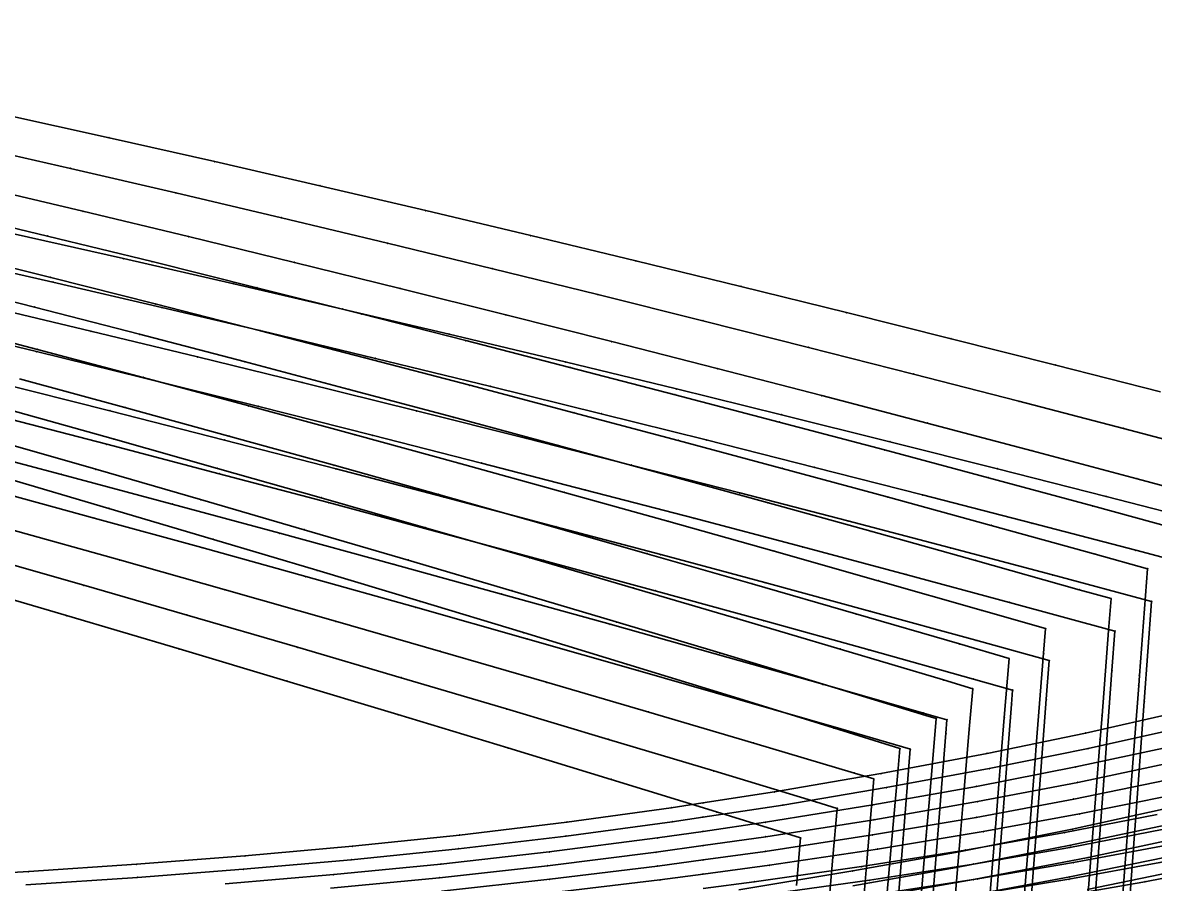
# Model space of a CAD drawing. Extents: x -2408 to 1029, y -526 to 2095.
# Drawn here: x -798 to -640.2, y -131.8 to -11.8 of the extents above; entities that cross this region are included whole.
import ezdxf

# ---------------------------------------------------------------- set-up
doc = ezdxf.new("R2010")
doc.units = 0

# ---------------------------------------------------------------- blocks, each defined once
blk = doc.blocks.new(' -30')
at = {"layer": '1'}
for points in [[(-647.73373, 39.013629), (-634.618693, 41.313902), (-622.054452, 43.773436), (-610.235324, 46.333426), (-597.778394, 49.290983), (-584.887961, 52.627896), (-572.395202, 56.125452), (-559.642552, 59.954086), (-545.987416, 64.330685), (-532.589774, 68.890903), (-518.615396, 73.918122), (-504.249876, 79.363666), (-489.991702, 85.034812), (-475.766604, 90.941433), (-461.660249, 97.023845), (-447.62343, 103.265755), (-433.69553, 109.618851), (-419.77388, 116.139322), (-405.932087, 122.801675), (-392.146842, 129.580763), (-390.802422, 130.251331), (-378.68246, 136.296392)], [(-212.881843, 21.424954), (-198.425237, 17.174691), (-183.874553, 12.860242), (-169.434569, 8.554463), (-155.066224, 4.236786), (-140.645513, -0.13327), (-126.198711, -4.543928), (-111.795267, -8.970565), (-97.399398, -13.421808), (-88.141356, -16.297586), (-88.4348, -19.632827), (-89.576979, -32.614682), (-89.762009, -34.717655), (-91.104735, -49.978829)]]:
    blk.add_lwpolyline(points, dxfattribs=at)
at = {"layer": '14'}
blk.add_lwpolyline([(-218.955663, 6.515586), (-204.365013, 2.23947), (-188.641266, -2.412398), (-173.620496, -6.895268), (-158.14324, -11.551712), (-142.805386, -16.202107), (-128.392065, -20.604529), (-113.699172, -25.126459), (-101.986914, -28.760262), (-101.987095, -28.762226), (-102.570606, -35.394403)], dxfattribs=at)
at = {"layer": '2'}
for p in [(-88.141356, -16.297586), (-101.986914, -28.760262)]:
    blk.add_point(p, dxfattribs=at)
at = {"layer": '3'}
for p in [(-634.618693, 41.313902), (-198.425237, 17.174691), (-183.874553, 12.860242), (-169.434569, 8.554463), (-155.066224, 4.236786), (-204.365013, 2.23947), (-140.645513, -0.13327), (-188.641266, -2.412398), (-126.198711, -4.543928), (-173.620496, -6.895268), (-111.795267, -8.970565), (-158.14324, -11.551712), (-97.399398, -13.421808), (-142.805386, -16.202107), (-88.4348, -19.632827), (-128.392065, -20.604529), (-113.699172, -25.126459), (-101.987095, -28.762226), (-89.576979, -32.614682), (-89.762009, -34.717655)]:
    blk.add_point(p, dxfattribs=at)
at = {"layer": '4'}
for p in [(-101.987095, -28.762226), (-89.576979, -32.614682)]:
    blk.add_point(p, dxfattribs=at)
blk = doc.blocks.new(' -31')
at = {"layer": '1'}
for points in [[(-658.468537, 39.464737), (-645.214121, 41.644479), (-632.510085, 43.973698), (-620.400673, 46.43457), (-608.301416, 49.144526), (-595.756809, 52.219389), (-583.534909, 55.471688), (-571.11932, 59.030402), (-558.278265, 62.97157), (-545.019892, 67.306577), (-531.588984, 71.960832), (-518.003416, 76.928326), (-503.539016, 82.494044), (-489.594421, 88.118787), (-475.309889, 94.128442), (-461.476315, 100.167717), (-447.343879, 106.527108), (-433.683553, 112.829695), (-419.677773, 119.462578), (-406.012484, 126.11227), (-392.135179, 133.010393), (-390.83889, 133.663855), (-378.611059, 139.827766)], [(-214.79712, 26.169848), (-200.303587, 22.024262), (-185.685218, 17.80036), (-171.209652, 13.592721), (-156.725294, 9.350868), (-142.267905, 5.081139), (-127.723742, 0.751691), (-113.284443, -3.578816), (-98.853887, -7.938514), (-84.533204, -12.295759), (-83.086996, -12.737172), (-84.045129, -23.911644), (-84.48555, -29.048142), (-85.353033, -39.165352)]]:
    blk.add_lwpolyline(points, dxfattribs=at)
at = {"layer": '14'}
blk.add_lwpolyline([(-216.809343, 10.093272), (-201.971794, 5.848821), (-187.54622, 1.683335), (-172.175045, -2.794139), (-157.685526, -7.049333), (-142.999661, -11.394934), (-128.773434, -15.635477), (-114.127781, -20.033836), (-99.87118, -24.352372), (-96.906919, -25.25506), (-96.907082, -25.257027), (-97.490612, -32.062499), (-98.759781, -46.864458)], dxfattribs=at)
at = {"layer": '2'}
for p in [(-83.086996, -12.737172), (-96.906919, -25.25506)]:
    blk.add_point(p, dxfattribs=at)
at = {"layer": '3'}
for p in [(-645.214121, 41.644479), (-200.303587, 22.024262), (-185.685218, 17.80036), (-171.209652, 13.592721), (-156.725294, 9.350868), (-201.971794, 5.848821), (-142.267905, 5.081139), (-187.54622, 1.683335), (-127.723742, 0.751691), (-172.175045, -2.794139), (-113.284443, -3.578816), (-157.685526, -7.049333), (-98.853887, -7.938514), (-142.999661, -11.394934), (-84.533204, -12.295759), (-128.773434, -15.635477), (-114.127781, -20.033836), (-99.87118, -24.352372), (-84.045129, -23.911644), (-96.907082, -25.257027), (-84.48555, -29.048142), (-97.490612, -32.062499)]:
    blk.add_point(p, dxfattribs=at)
at = {"layer": '4'}
for p in [(-96.907082, -25.257027), (-84.48555, -29.048142)]:
    blk.add_point(p, dxfattribs=at)
blk = doc.blocks.new(' -32')
at = {"layer": '1'}
for points in [[(-672.116943, 39.54803), (-657.91088, 41.705219), (-644.578628, 43.966261), (-631.801552, 46.375782), (-619.611718, 48.920751), (-607.446518, 51.716097), (-595.338465, 54.750814), (-583.040317, 58.088273), (-570.559604, 61.733393), (-557.652634, 65.76626), (-544.564452, 70.11707), (-530.828759, 74.953653), (-517.178206, 80.025327), (-503.017907, 85.55567), (-489.058726, 91.264393), (-475.015828, 97.249475), (-461.221683, 103.345133), (-447.333083, 109.66663), (-433.666013, 116.042641), (-419.712448, 122.723979), (-406.17957, 129.37934), (-392.453364, 136.272274), (-390.870285, 137.078514), (-378.679064, 143.287197)], [(-212.35428, 29.667757), (-197.875898, 25.629594), (-183.338015, 21.532591), (-168.878781, 17.427253), (-154.31629, 13.256324), (-139.876272, 9.083673), (-125.32583, 4.845842), (-110.903876, 0.611153), (-96.499015, -3.658117), (-82.101447, -7.95839), (-78.031497, -9.179074), (-78.50238, -14.810662), (-79.394584, -25.481079), (-79.764401, -29.903954), (-81.016344, -44.87671)]]:
    blk.add_lwpolyline(points, dxfattribs=at)
at = {"layer": '14'}
blk.add_lwpolyline([(-212.016326, 12.957372), (-196.992248, 8.758548), (-182.401975, 4.638916), (-166.875569, 0.212875), (-152.262346, -3.99015), (-137.47972, -8.277221), (-123.198532, -12.452192), (-108.564632, -16.765432), (-94.517153, -20.944916), (-91.826916, -21.749861), (-91.827078, -21.751828), (-92.841531, -33.884253), (-94.006032, -47.811222)], dxfattribs=at)
at = {"layer": '2'}
for p in [(-78.031497, -9.179074), (-91.826916, -21.749861)]:
    blk.add_point(p, dxfattribs=at)
at = {"layer": '3'}
for p in [(-644.578628, 43.966261), (-657.91088, 41.705219), (-197.875898, 25.629594), (-183.338015, 21.532591), (-168.878781, 17.427253), (-154.31629, 13.256324), (-196.992248, 8.758548), (-139.876272, 9.083673), (-125.32583, 4.845842), (-182.401975, 4.638916), (-166.875569, 0.212875), (-110.903876, 0.611153), (-152.262346, -3.99015), (-96.499015, -3.658117), (-137.47972, -8.277221), (-82.101447, -7.95839), (-123.198532, -12.452192), (-78.50238, -14.810662), (-108.564632, -16.765432), (-94.517153, -20.944916), (-91.827078, -21.751828), (-79.394584, -25.481079), (-79.764401, -29.903954), (-92.841531, -33.884253)]:
    blk.add_point(p, dxfattribs=at)
at = {"layer": '4'}
for p in [(-91.827078, -21.751828), (-79.394584, -25.481079)]:
    blk.add_point(p, dxfattribs=at)
blk = doc.blocks.new(' -33')
at = {"layer": '1'}
for points in [[(-688.058011, 39.409742), (-672.984152, 41.507452), (-658.502196, 43.759267), (-645.056283, 46.089461), (-632.170985, 48.566989)], [(-210.966546, 33.411282), (-196.277386, 29.415283), (-181.765565, 25.422611), (-167.097899, 21.349489), (-152.534915, 17.272514), (-137.884455, 13.137639), (-123.434689, 9.023382), (-108.803397, 4.821251), (-94.335764, 0.633618), (-79.912132, -3.565036), (-72.972422, -5.592347), (-73.642453, -13.804576), (-74.301767, -21.885448), (-74.894288, -29.14766), (-76.143204, -44.454995)]]:
    blk.add_lwpolyline(points, dxfattribs=at)
at = {"layer": '14'}
blk.add_lwpolyline([(-215.964985, 18.185403), (-200.561603, 13.994565), (-185.540889, 9.863546), (-171.046884, 5.839156), (-155.735381, 1.549612), (-140.084991, -2.873449), (-124.736267, -7.248147), (-110.524373, -11.331748), (-96.436078, -15.413719), (-86.746922, -18.244661), (-86.747074, -18.24663), (-87.761537, -30.680289), (-88.926038, -44.952981)], dxfattribs=at)
at = {"layer": '2'}
for p in [(-72.972422, -5.592347), (-86.746922, -18.244661)]:
    blk.add_point(p, dxfattribs=at)
at = {"layer": '3'}
for p in [(-645.056283, 46.089461), (-658.502196, 43.759267), (-672.984152, 41.507452), (-196.277386, 29.415283), (-181.765565, 25.422611), (-167.097899, 21.349489), (-152.534915, 17.272514), (-200.561603, 13.994565), (-137.884455, 13.137639), (-185.540889, 9.863546), (-123.434689, 9.023382), (-171.046884, 5.839156), (-108.803397, 4.821251), (-155.735381, 1.549612), (-94.335764, 0.633618), (-140.084991, -2.873449), (-79.912132, -3.565036), (-124.736267, -7.248147), (-110.524373, -11.331748), (-73.642453, -13.804576), (-96.436078, -15.413719), (-86.747074, -18.24663), (-74.301767, -21.885448), (-74.894288, -29.14766), (-87.761537, -30.680289)]:
    blk.add_point(p, dxfattribs=at)
at = {"layer": '4'}
for p in [(-86.747074, -18.24663), (-74.301767, -21.885448)]:
    blk.add_point(p, dxfattribs=at)
blk = doc.blocks.new(' -34')
at = {"layer": '1'}
for points in [[(-696.187057, 40.38013), (-689.061283, 41.291958), (-674.105752, 43.422285), (-659.62922, 45.71826), (-645.777713, 48.161941), (-632.879312, 50.683046)], [(-222.983528, 40.684991), (-208.46892, 36.885502), (-193.737045, 32.967714), (-179.020902, 29.009304), (-164.310261, 25.014045), (-149.703465, 21.011055), (-135.010578, 16.950612), (-120.449492, 12.894544), (-105.774553, 8.769858), (-91.232749, 4.641605), (-76.868019, 0.532126), (-67.915287, -2.042958), (-68.188204, -5.468989), (-69.212694, -18.329846), (-69.374587, -20.362122), (-70.578881, -35.480094), (-71.772223, -50.460561)]]:
    blk.add_lwpolyline(points, dxfattribs=at)
at = {"layer": '14'}
blk.add_lwpolyline([(-220.914293, 23.612125), (-205.139865, 19.443975), (-189.685352, 15.310336), (-174.695303, 11.257632), (-158.760181, 6.905999), (-143.775119, 2.775258), (-128.625429, -1.437448), (-113.993193, -5.540853), (-98.991595, -9.784448), (-84.916995, -13.80505), (-81.666918, -14.739461), (-81.66707, -14.741431), (-81.817705, -16.632351), (-82.936447, -30.676345), (-84.193908, -46.461724)], dxfattribs=at)
at = {"layer": '2'}
for p in [(-67.915287, -2.042958), (-81.666918, -14.739461)]:
    blk.add_point(p, dxfattribs=at)
at = {"layer": '3'}
for p in [(-645.777713, 48.161941), (-659.62922, 45.71826), (-674.105752, 43.422285), (-689.061283, 41.291958), (-208.46892, 36.885502), (-193.737045, 32.967714), (-179.020902, 29.009304), (-164.310261, 25.014045), (-149.703465, 21.011055), (-205.139865, 19.443975), (-135.010578, 16.950612), (-189.685352, 15.310336), (-120.449492, 12.894544), (-174.695303, 11.257632), (-105.774553, 8.769858), (-158.760181, 6.905999), (-91.232749, 4.641605), (-143.775119, 2.775258), (-76.868019, 0.532126), (-128.625429, -1.437448), (-113.993193, -5.540853), (-68.188204, -5.468989), (-98.991595, -9.784448), (-84.916995, -13.80505), (-81.66707, -14.741431), (-81.817705, -16.632351), (-69.212694, -18.329846), (-69.374587, -20.362122), (-82.936447, -30.676345), (-70.578881, -35.480094)]:
    blk.add_point(p, dxfattribs=at)
at = {"layer": '4'}
for p in [(-81.66707, -14.741431), (-69.212694, -18.329846)]:
    blk.add_point(p, dxfattribs=at)
blk = doc.blocks.new(' -35')
at = {"layer": '1'}
for points in [[(-717.357443, 39.753187), (-702.221529, 41.558933), (-696.187057, 42.365713), (-686.941813, 43.601738), (-671.865551, 45.850678), (-657.130644, 48.297054), (-643.688057, 50.768291), (-630.808531, 53.380863)], [(-227.555304, 45.85832), (-212.968094, 42.160316), (-198.32121, 38.381727), (-183.730328, 34.565481), (-169.106598, 30.6989), (-154.573557, 26.81862), (-139.968004, 22.883812), (-125.387183, 18.92225), (-110.799026, 14.923418), (-96.344644, 10.920869), (-81.752046, 6.842978), (-67.285735, 2.772112), (-62.856021, 1.519655), (-63.201218, -2.916223), (-64.12292, -14.76037), (-64.380611, -18.071752), (-65.582125, -33.511541), (-66.778436, -48.88447)]]:
    blk.add_lwpolyline(points, dxfattribs=at)
at = {"layer": '14'}
blk.add_lwpolyline([(-218.932352, 27.170162), (-202.910729, 23.036436), (-187.210452, 18.93242), (-171.976544, 14.90422), (-157.353979, 10.99793), (-142.000095, 6.856674), (-126.426732, 2.616346), (-111.311847, -1.537025), (-96.596089, -5.617608), (-82.062385, -9.688133), (-76.586919, -11.234261), (-76.587071, -11.236234), (-76.737706, -13.17192), (-77.85645, -27.548072), (-79.11391, -43.706769)], dxfattribs=at)
at = {"layer": '2'}
for p in [(-62.856021, 1.519655), (-76.586919, -11.234261)]:
    blk.add_point(p, dxfattribs=at)
at = {"layer": '3'}
for p in [(-643.688057, 50.768291), (-657.130644, 48.297054), (-671.865551, 45.850678), (-686.941813, 43.601738), (-702.221529, 41.558933), (-696.187057, 42.365713), (-212.968094, 42.160316), (-198.32121, 38.381727), (-183.730328, 34.565481), (-169.106598, 30.6989), (-154.573557, 26.81862), (-202.910729, 23.036436), (-139.968004, 22.883812), (-187.210452, 18.93242), (-125.387183, 18.92225), (-171.976544, 14.90422), (-110.799026, 14.923418), (-157.353979, 10.99793), (-96.344644, 10.920869), (-142.000095, 6.856674), (-81.752046, 6.842978), (-126.426732, 2.616346), (-67.285735, 2.772112), (-111.311847, -1.537025), (-63.201218, -2.916223), (-96.596089, -5.617608), (-82.062385, -9.688133), (-76.587071, -11.236234), (-76.737706, -13.17192), (-64.12292, -14.76037), (-64.380611, -18.071752), (-77.85645, -27.548072), (-65.582125, -33.511541)]:
    blk.add_point(p, dxfattribs=at)
at = {"layer": '4'}
for p in [(-696.187057, 42.365713), (-76.587071, -11.236234), (-64.12292, -14.76037)]:
    blk.add_point(p, dxfattribs=at)
blk = doc.blocks.new(' -36')
at = {"layer": '1'}
for points in [[(-732.664665, 40.012175), (-717.57252, 41.64312), (-702.570928, 43.477063), (-696.187057, 44.352727), (-687.53168, 45.539962), (-672.577526, 47.823738), (-658.109437, 50.274977), (-644.503984, 52.820949), (-631.617099, 55.475503)], [(-225.334031, 49.284329), (-210.737095, 45.671417), (-196.162315, 41.996866), (-181.488905, 38.244966), (-166.937068, 34.481712), (-152.306691, 30.659182), (-137.773172, 26.825451), (-123.241089, 22.956723), (-108.725388, 19.056151), (-94.088406, 15.084067), (-79.591954, 11.112604), (-65.104042, 7.109947), (-57.795992, 5.079436), (-58.927819, -9.800866), (-59.033508, -11.190376), (-60.085321, -25.018729), (-61.242823, -40.236593)]]:
    blk.add_lwpolyline(points, dxfattribs=at)
at = {"layer": '14'}
for points in [[(-642.631277, 40.239295), (-629.361259, 42.959054), (-616.339856, 45.903108), (-603.194802, 49.173805), (-590.118263, 52.721145), (-577.1112, 56.532401), (-564.174593, 60.59484), (-548.744982, 65.78342), (-533.419826, 71.293401), (-518.200822, 77.102777), (-503.08961, 83.189565), (-488.087851, 89.531772), (-472.528164, 96.408935), (-457.85029, 103.151155), (-443.592725, 109.908076), (-429.978973, 116.531658), (-415.208119, 123.893163), (-400.227883, 131.535832), (-386.431792, 138.732045), (-370.919876, 147.036257)], [(-218.771531, 31.184066), (-202.475857, 27.08508), (-186.486874, 23.005595), (-170.950133, 18.991491), (-156.011115, 15.088627), (-140.29027, 10.938382), (-125.686618, 7.045023), (-111.151204, 3.13413), (-96.390526, -0.874408), (-81.735465, -4.894352), (-71.506915, -7.729061), (-71.507068, -7.731034), (-71.91676, -13.117361), (-73.056221, -28.098031), (-74.402316, -45.795346)]]:
    blk.add_lwpolyline(points, dxfattribs=at)
at = {"layer": '2'}
for p in [(-57.795992, 5.079436), (-71.506915, -7.729061)]:
    blk.add_point(p, dxfattribs=at)
at = {"layer": '3'}
for p in [(-644.503984, 52.820949), (-658.109437, 50.274977), (-672.577526, 47.823738), (-696.187057, 44.352727), (-687.53168, 45.539962), (-210.737095, 45.671417), (-702.570928, 43.477063), (-717.57252, 41.64312), (-196.162315, 41.996866), (-181.488905, 38.244966), (-166.937068, 34.481712), (-152.306691, 30.659182), (-202.475857, 27.08508), (-137.773172, 26.825451), (-186.486874, 23.005595), (-123.241089, 22.956723), (-170.950133, 18.991491), (-108.725388, 19.056151), (-156.011115, 15.088627), (-94.088406, 15.084067), (-79.591954, 11.112604), (-140.29027, 10.938382), (-125.686618, 7.045023), (-65.104042, 7.109947), (-111.151204, 3.13413), (-96.390526, -0.874408), (-81.735465, -4.894352), (-71.507068, -7.731034), (-58.927819, -9.800866), (-59.033508, -11.190376), (-71.91676, -13.117361), (-60.085321, -25.018729), (-73.056221, -28.098031)]:
    blk.add_point(p, dxfattribs=at)
at = {"layer": '4'}
for p in [(-696.187057, 44.352727), (-71.507068, -7.731034), (-59.033508, -11.190376)]:
    blk.add_point(p, dxfattribs=at)
blk = doc.blocks.new(' -37')
at = {"layer": '1'}
for points in [[(-748.137304, 40.395344), (-732.943814, 41.861663), (-717.874596, 43.521574), (-702.728602, 45.417345), (-696.187057, 46.339412), (-687.445294, 47.5716), (-672.36694, 49.944403), (-657.899631, 52.466268), (-643.941466, 55.145758), (-631.065157, 57.863052)], [(-229.941599, 54.343654), (-215.260782, 50.823853), (-200.68768, 47.265406), (-186.072197, 43.637074), (-171.524893, 39.975202), (-156.957783, 36.266756), (-142.429227, 32.531155), (-127.74954, 28.718649), (-113.239329, 24.912365), (-98.558163, 21.023421), (-84.067001, 17.145283), (-69.550435, 13.216191), (-55.157391, 9.284274)]]:
    blk.add_lwpolyline(points, dxfattribs=at)
at = {"layer": '14'}
for points in [[(-660.95436, 39.017042), (-645.060496, 41.966041), (-631.866959, 44.677122), (-617.881613, 47.850626), (-604.816218, 51.121342), (-591.81948, 54.666696), (-578.892306, 58.474181), (-563.472778, 63.371566), (-548.156235, 68.606807), (-532.944208, 74.158296), (-517.838233, 80.004428), (-502.839843, 86.123595), (-487.950571, 92.494191), (-473.788275, 98.813917), (-459.194112, 105.570135), (-444.993756, 112.35322), (-431.40565, 119.017183), (-416.618106, 126.446486), (-401.547538, 134.197878), (-386.212032, 142.271356), (-370.919876, 150.541458)], [(-231.662537, 38.326615), (-216.816904, 34.739688), (-202.099451, 31.127804), (-185.823284, 27.074584), (-169.985221, 23.076123), (-154.731302, 19.178131), (-140.207566, 15.426318), (-125.104096, 11.484677), (-109.978789, 7.497321), (-95.561064, 3.658999), (-81.108726, -0.227481), (-66.426916, -4.223861), (-66.427064, -4.225836), (-66.836761, -9.73384), (-67.976222, -25.052798), (-69.322315, -43.149747)]]:
    blk.add_lwpolyline(points, dxfattribs=at)
at = {"layer": '2'}
blk.add_point((-66.426916, -4.223861), dxfattribs=at)
at = {"layer": '3'}
for p in [(-643.941466, 55.145758), (-657.899631, 52.466268), (-215.260782, 50.823853), (-672.36694, 49.944403), (-687.445294, 47.5716), (-696.187057, 46.339412), (-200.68768, 47.265406), (-702.728602, 45.417345), (-717.874596, 43.521574), (-186.072197, 43.637074), (-732.943814, 41.861663), (-645.060496, 41.966041), (-171.524893, 39.975202), (-216.816904, 34.739688), (-156.957783, 36.266756), (-142.429227, 32.531155), (-202.099451, 31.127804), (-127.74954, 28.718649), (-185.823284, 27.074584), (-113.239329, 24.912365), (-169.985221, 23.076123), (-98.558163, 21.023421), (-154.731302, 19.178131), (-84.067001, 17.145283), (-140.207566, 15.426318), (-69.550435, 13.216191), (-125.104096, 11.484677), (-109.978789, 7.497321), (-95.561064, 3.658999), (-81.108726, -0.227481), (-66.427064, -4.225836), (-66.836761, -9.73384), (-67.976222, -25.052798)]:
    blk.add_point(p, dxfattribs=at)
at = {"layer": '4'}
for p in [(-696.187057, 46.339412), (-66.427064, -4.225836)]:
    blk.add_point(p, dxfattribs=at)
blk = doc.blocks.new(' -38')
at = {"layer": '1'}
for points in [[(-762.804824, 40.995304), (-747.670139, 42.292076), (-732.728361, 43.761968), (-717.633657, 45.463255), (-702.518783, 47.407832), (-696.187057, 48.32602), (-687.485629, 49.587835), (-672.528161, 52.002884), (-658.072413, 54.583094), (-644.204845, 57.303424), (-631.332616, 60.07099)], [(-225.145564, 57.15018), (-210.351778, 53.668452), (-195.629429, 50.143338), (-180.861923, 46.547666), (-166.125677, 42.911833), (-151.379814, 39.229606), (-136.625186, 35.501857), (-121.89897, 31.741564), (-107.325021, 27.984244), (-92.617723, 24.150712), (-78.011403, 20.295845), (-63.354442, 16.388885), (-48.96452, 12.521538)]]:
    blk.add_lwpolyline(points, dxfattribs=at)
at = {"layer": '14'}
for points in [[(-674.521169, 38.804732), (-658.484773, 41.593708), (-642.503452, 44.678669), (-629.24087, 47.511261), (-615.966383, 50.630384), (-602.83469, 54.018376), (-589.773809, 57.682424), (-576.784589, 61.609774), (-563.867861, 65.787677), (-548.464728, 71.11391), (-533.168681, 76.760527), (-517.981205, 82.705478), (-502.903767, 88.926724), (-487.937851, 95.402213), (-472.121408, 102.554079), (-457.488519, 109.428136), (-443.279669, 116.310622), (-429.716559, 123.05205), (-415.004874, 130.539318), (-400.088917, 138.307408), (-386.355822, 145.617241), (-370.919876, 154.04665)], [(-224.27004, 40.520666), (-209.239946, 36.955451), (-194.377554, 33.372891), (-179.785813, 29.805027), (-163.821793, 25.848637), (-148.477191, 21.997016), (-133.898604, 18.295788), (-118.776842, 14.415176), (-103.684148, 10.50068), (-89.366108, 6.748489), (-75.134377, 2.979116), (-61.346917, -0.718661), (-61.34706, -0.720636), (-62.361532, -14.660421), (-63.526034, -30.661768), (-64.630184, -45.833818)]]:
    blk.add_lwpolyline(points, dxfattribs=at)
at = {"layer": '2'}
blk.add_point((-61.346917, -0.718661), dxfattribs=at)
at = {"layer": '3'}
for p in [(-644.204845, 57.303424), (-658.072413, 54.583094), (-210.351778, 53.668452), (-672.528161, 52.002884), (-687.485629, 49.587835), (-195.629429, 50.143338), (-702.518783, 47.407832), (-696.187057, 48.32602), (-180.861923, 46.547666), (-717.633657, 45.463255), (-642.503452, 44.678669), (-732.728361, 43.761968), (-166.125677, 42.911833), (-747.670139, 42.292076), (-658.484773, 41.593708), (-151.379814, 39.229606), (-209.239946, 36.955451), (-136.625186, 35.501857), (-194.377554, 33.372891), (-121.89897, 31.741564), (-179.785813, 29.805027), (-107.325021, 27.984244), (-163.821793, 25.848637), (-92.617723, 24.150712), (-148.477191, 21.997016), (-78.011403, 20.295845), (-133.898604, 18.295788), (-63.354442, 16.388885), (-118.776842, 14.415176), (-103.684148, 10.50068), (-89.366108, 6.748489), (-75.134377, 2.979116), (-61.34706, -0.720636), (-62.361532, -14.660421), (-63.526034, -30.661768)]:
    blk.add_point(p, dxfattribs=at)
at = {"layer": '4'}
for p in [(-696.187057, 48.32602), (-61.34706, -0.720636)]:
    blk.add_point(p, dxfattribs=at)
blk = doc.blocks.new(' -39')
at = {"layer": '1'}
for points in [[(-790.620141, 40.86786), (-775.053399, 41.905349), (-760.284358, 43.042005), (-745.245243, 44.376518), (-730.282729, 45.906704), (-715.287729, 47.669677), (-700.468567, 49.660171), (-696.187057, 50.308561), (-685.042754, 51.996229), (-670.625115, 54.422237), (-656.273792, 57.080255), (-642.495455, 59.87623), (-629.719619, 62.710765)], [(-230.880148, 62.370351), (-216.1551, 59.019978), (-201.461765, 55.620229), (-186.763524, 52.149895), (-171.963933, 48.60245), (-157.288296, 45.03898), (-142.637506, 41.436037), (-127.982389, 37.788772), (-113.253242, 34.083062), (-98.617126, 30.360393), (-83.933131, 26.58198), (-69.318028, 22.777603), (-54.682206, 18.927006)]]:
    blk.add_lwpolyline(points, dxfattribs=at)
at = {"layer": '14'}
for points in [[(-675.313736, 40.740006), (-660.818973, 43.29894), (-644.931248, 46.384607), (-631.744803, 49.207804), (-617.505153, 52.565139), (-604.452884, 55.952263), (-591.471546, 59.613449), (-578.561936, 63.53616), (-563.166186, 68.57098), (-547.876191, 73.942693), (-532.693275, 79.629653), (-517.61882, 85.610188), (-502.654154, 91.862652), (-487.80062, 98.365388), (-473.37632, 104.949161), (-458.826567, 111.836572), (-444.674454, 118.744789), (-431.136699, 125.52639), (-416.408217, 133.081577), (-401.402171, 140.959091), (-386.136804, 149.158663), (-370.919876, 157.551851)], [(-234.530841, 46.802513), (-218.630308, 43.176741), (-203.412166, 39.638311), (-188.38866, 36.085857), (-173.663114, 32.551397), (-157.581743, 28.63652), (-142.155413, 24.830539), (-127.531294, 21.179057), (-112.402069, 17.358504), (-97.354511, 13.515857), (-82.08159, 9.571298), (-67.642121, 5.797392), (-56.266918, 2.786539)]]:
    blk.add_lwpolyline(points, dxfattribs=at)
at = {"layer": '3'}
for p in [(-642.495455, 59.87623), (-216.1551, 59.019978), (-656.273792, 57.080255), (-201.461765, 55.620229), (-670.625115, 54.422237), (-186.763524, 52.149895), (-685.042754, 51.996229), (-700.468567, 49.660171), (-696.187057, 50.308561), (-715.287729, 47.669677), (-171.963933, 48.60245), (-730.282729, 45.906704), (-644.931248, 46.384607), (-745.245243, 44.376518), (-157.288296, 45.03898), (-760.284358, 43.042005), (-660.818973, 43.29894), (-218.630308, 43.176741), (-775.053399, 41.905349), (-142.637506, 41.436037), (-203.412166, 39.638311), (-127.982389, 37.788772), (-188.38866, 36.085857), (-113.253242, 34.083062), (-173.663114, 32.551397), (-98.617126, 30.360393), (-157.581743, 28.63652), (-83.933131, 26.58198), (-142.155413, 24.830539), (-69.318028, 22.777603), (-127.531294, 21.179057), (-112.402069, 17.358504), (-97.354511, 13.515857), (-82.08159, 9.571298), (-67.642121, 5.797392)]:
    blk.add_point(p, dxfattribs=at)
at = {"layer": '4'}
blk.add_point((-696.187057, 50.308561), dxfattribs=at)
blk = doc.blocks.new(' -40')
at = {"layer": '1'}
for points in [[(-835.841152, 40.401845), (-820.470008, 41.089372), (-805.423684, 41.848344), (-790.191583, 42.729508), (-775.159657, 43.7355), (-760.062848, 44.905913), (-745.057512, 46.253937), (-730.118739, 47.810136), (-715.160782, 49.610059), (-700.598431, 51.609171), (-696.187057, 52.290759), (-686.222374, 53.830367), (-671.373245, 56.382049), (-656.561826, 59.185168), (-642.823283, 62.023551), (-630.152282, 64.87797)], [(-229.565899, 65.940309), (-214.868119, 62.688927), (-200.141468, 59.370344), (-185.472887, 55.9867), (-170.715241, 52.526928), (-156.069064, 49.048412), (-141.405791, 45.518613), (-126.780754, 41.952122), (-112.065416, 38.32214), (-97.459668, 34.677443), (-82.862198, 30.987694), (-68.278809, 27.254585)]]:
    blk.add_lwpolyline(points, dxfattribs=at)
at = {"layer": '14'}
for points in [[(-691.170276, 40.186537), (-675.296249, 42.809026), (-660.48388, 45.490985), (-644.700191, 48.629051), (-631.600924, 51.492252), (-618.561622, 54.611148), (-606.037666, 57.885365), (-593.135802, 61.543829), (-580.305746, 65.461994), (-565.005423, 70.489276), (-549.810726, 75.851533), (-534.7229, 81.527485), (-519.743136, 87.49587), (-504.872677, 93.735409), (-490.112768, 100.224819), (-474.598311, 107.348452), (-460.134152, 114.247584), (-446.042439, 121.179402), (-430.35535, 129.113955), (-415.799736, 136.664406), (-400.981634, 144.527116), (-385.919649, 152.701324), (-370.919876, 161.057053)], [(-228.403132, 49.317634), (-212.885786, 45.848974), (-197.486522, 42.337331), (-182.3091, 38.814755), (-167.45723, 35.313285), (-151.267216, 31.439271), (-135.76825, 27.67816), (-121.108094, 24.075594), (-105.982433, 20.314177), (-90.992695, 16.542447), (-75.862324, 12.689717), (-61.007754, 8.858241)]]:
    blk.add_lwpolyline(points, dxfattribs=at)
at = {"layer": '3'}
for p in [(-642.823283, 62.023551), (-214.868119, 62.688927), (-656.561826, 59.185168), (-200.141468, 59.370344), (-671.373245, 56.382049), (-185.472887, 55.9867), (-686.222374, 53.830367), (-696.187057, 52.290759), (-170.715241, 52.526928), (-700.598431, 51.609171), (-715.160782, 49.610059), (-156.069064, 49.048412), (-730.118739, 47.810136), (-644.700191, 48.629051), (-745.057512, 46.253937), (-212.885786, 45.848974), (-760.062848, 44.905913), (-660.48388, 45.490985), (-141.405791, 45.518613), (-790.191583, 42.729508), (-775.159657, 43.7355), (-675.296249, 42.809026), (-197.486522, 42.337331), (-126.780754, 41.952122), (-182.3091, 38.814755), (-112.065416, 38.32214), (-167.45723, 35.313285), (-97.459668, 34.677443), (-151.267216, 31.439271), (-82.862198, 30.987694), (-135.76825, 27.67816), (-121.108094, 24.075594), (-105.982433, 20.314177), (-90.992695, 16.542447), (-75.862324, 12.689717)]:
    blk.add_point(p, dxfattribs=at)
at = {"layer": '4'}
blk.add_point((-696.187057, 52.290759), dxfattribs=at)

msp = doc.modelspace()

# ---------------------------------------------------------------- block references
at = {"layer": '1'}
for name, p in [(' -38', (-579.253783, -91.775472)), (' -39', (-575.170005, -91.15992)), (' -40', (-571.08619, -90.544825)), (' -36', (-583.359915, -93.009197)), (' -35', (-583.382004, -93.626476)), (' -32', (-587.506908, -95.474868)), (' -37', (-579.276546, -92.393365)), (' -34', (-587.46481, -94.242756)), (' -33', (-587.486083, -94.859148)), (' -31', (-587.527219, -96.089244)), (' -30', (-587.547006, -96.703028)), (' -32', (-6.918598, -172.870121)), (' -31', (-6.913053, -172.870221)), (' -30', (-6.907502, -172.870213)), (' -38', (-6.951881, -172.870051)), (' -36', (-6.940789, -172.870126)), (' -34', (-6.929678, -172.869999)), (' -39', (-6.957418, -172.869929)), (' -37', (-6.946326, -172.869989)), (' -35', (-6.935229, -172.87)), (' -33', (-6.924133, -172.870029)), (' -40', (-6.962963, -172.869906))]:
    msp.add_blockref(name, p, dxfattribs=at)

doc.saveas('drawing.dxf')
